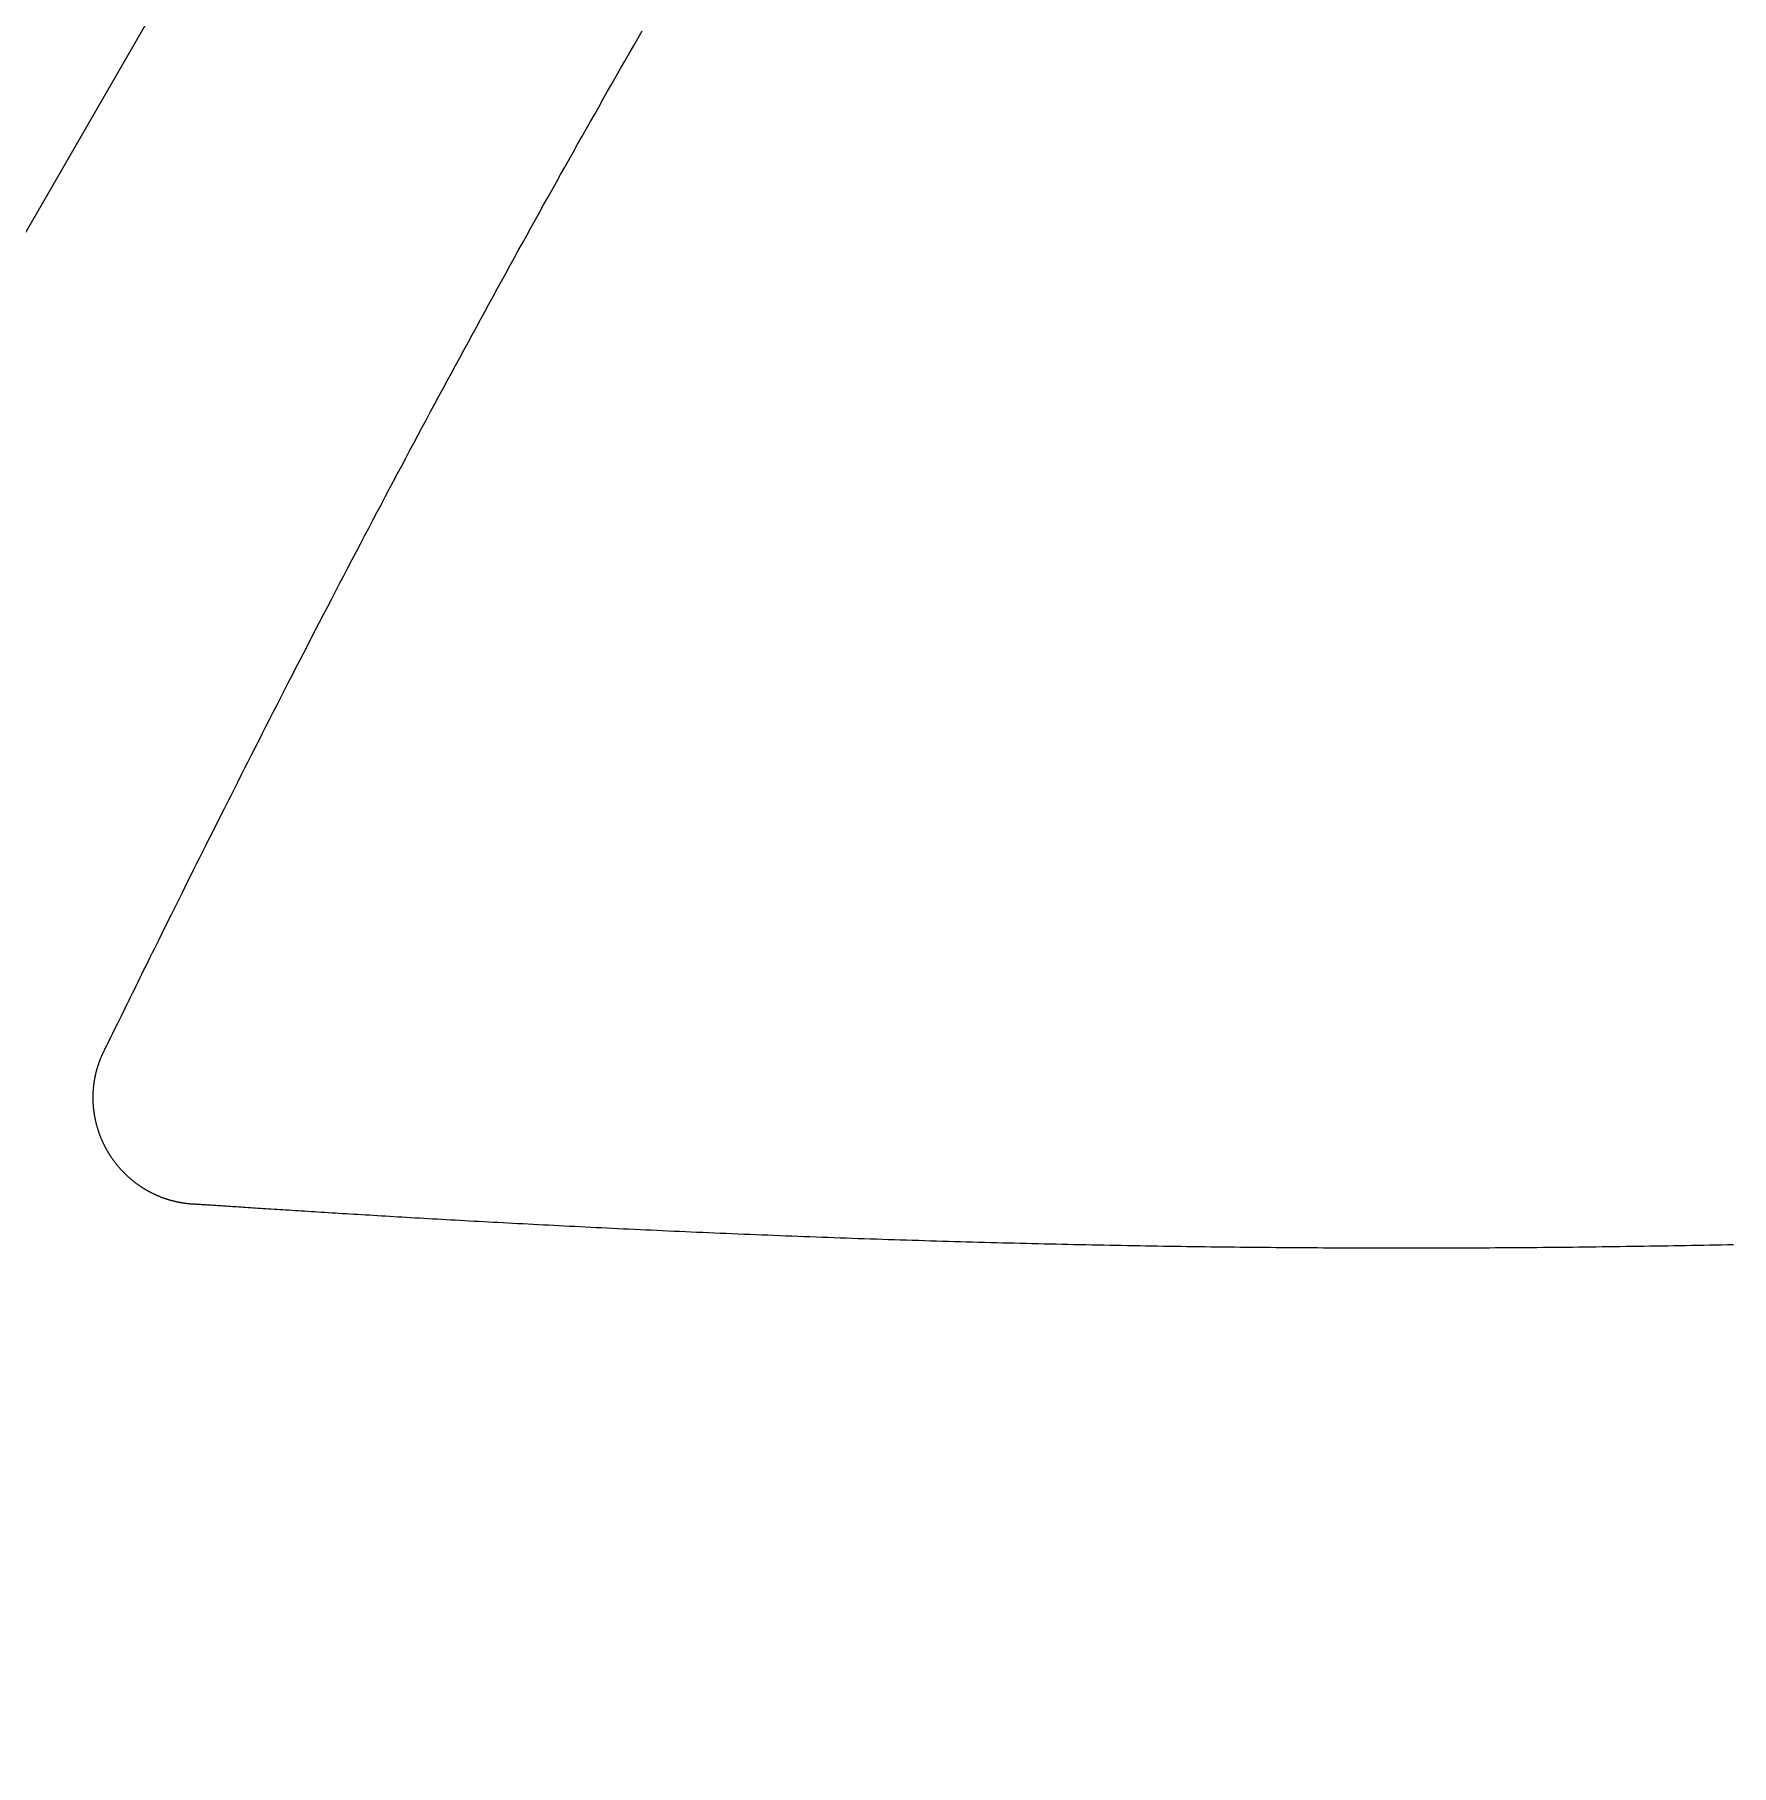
# Model space of a CAD drawing. Extents: x -3 to 136, y 0 to 121.
# Drawn here: x 20.54 to 36.79, y 29.74 to 46.32 of the extents above; entities that cross this region are included whole.
import ezdxf

# ---------------------------------------------------------------- set-up
doc = ezdxf.new("R2010")
doc.units = 0
doc.layers.get('0').update_dxf_attribs({"linetype": 'CONTINUOUS'})

msp = doc.modelspace()

# ---------------------------------------------------------------- linework, layer by layer
msp.add_lwpolyline([(69.26408, 119.9689, 0.57735027), (64.06792, 119.9689), (-2.59808, 4.5, 0.57735027), (0, 0), (133.332, 0, 0.57735027), (135.93008, 4.5)], format="xyb", close=True)
for points in [[(21.2085, 36.5919, 0), (21.2121, 36.599, 0), (21.2163, 36.6073, 0), (21.2211, 36.6167, 0), (21.2264, 36.6273, 0), (21.2322, 36.6391, 0), (21.2386, 36.652, 0), (21.2456, 36.6661, 0), (21.2531, 36.6812, 0), (21.2611, 36.6975, 0), (21.2697, 36.7149, 0), (21.2788, 36.7334, 0), (21.2885, 36.753, 0), (21.2986, 36.7736, 0), (21.3093, 36.7954, 0), (21.3205, 36.8182, 0), (21.3322, 36.842, 0), (21.3444, 36.8669, 0), (21.3572, 36.8928, 0), (21.3704, 36.9197, 0), (21.3841, 36.9476, 0), (21.3983, 36.9765, 0), (21.413, 37.0064, 0), (21.4282, 37.0373, 0), (21.4439, 37.0692, 0), (21.46, 37.1021, 0), (21.4766, 37.1358, 0), (21.4937, 37.1706, 0), (21.5113, 37.2062, 0), (21.5293, 37.2428, 0), (21.5477, 37.2803, 0), (21.5667, 37.3187, 0), (21.586, 37.358, 0), (21.6059, 37.3982, 0), (21.6261, 37.4393, 0), (21.6468, 37.4812, 0), (21.668, 37.524, 0), (21.6895, 37.5676, 0), (21.7115, 37.6121, 0), (21.7339, 37.6574, 0), (21.7567, 37.7035, 0), (21.78, 37.7504, 0), (21.8037, 37.7981, 0), (21.8277, 37.8466, 0), (21.8522, 37.8959, 0), (21.877, 37.9459, 0), (21.9023, 37.9967, 0), (21.928, 38.0483, 0), (21.954, 38.1006, 0), (21.9804, 38.1537, 0), (22.0072, 38.2074, 0), (22.0344, 38.2619, 0), (22.0619, 38.317, 0), (22.0899, 38.3729, 0), (22.1181, 38.4295, 0), (22.1468, 38.4867, 0), (22.1758, 38.5446, 0), (22.2051, 38.6031, 0), (22.2348, 38.6623, 0), (22.2649, 38.7221, 0), (22.2953, 38.7825, 0), (22.326, 38.8436, 0), (22.357, 38.9053, 0), (22.3884, 38.9675, 0), (22.4201, 39.0304, 0), (22.4521, 39.0938, 0), (22.4845, 39.1578, 0), (22.5171, 39.2223, 0), (22.5501, 39.2874, 0), (22.5834, 39.3531, 0), (22.6169, 39.4192, 0), (22.6508, 39.4859, 0), (22.685, 39.5531, 0), (22.7194, 39.6208, 0), (22.7542, 39.689, 0), (22.7892, 39.7577, 0), (22.8245, 39.8268, 0), (22.8601, 39.8964, 0), (22.8959, 39.9665, 0), (22.932, 40.037, 0), (22.9684, 40.1079, 0), (23.005, 40.1793, 0), (23.0419, 40.251, 0), (23.079, 40.3232, 0), (23.1164, 40.3958, 0), (23.154, 40.4687, 0), (23.1919, 40.542, 0), (23.23, 40.6157, 0), (23.2683, 40.6898, 0), (23.3069, 40.7642, 0), (23.3457, 40.8389, 0), (23.3847, 40.9139, 0), (23.4239, 40.9893, 0), (23.4631, 41.0647, 0), (23.5024, 41.14, 0), (23.5417, 41.2152, 0), (23.581, 41.2904, 0), (23.6204, 41.3655, 0), (23.6597, 41.4405, 0), (23.6991, 41.5155, 0), (23.7384, 41.5904, 0), (23.7778, 41.6652, 0), (23.8172, 41.74, 0), (23.8567, 41.8147, 0), (23.8961, 41.8893, 0), (23.9356, 41.9639, 0), (23.9751, 42.0384, 0), (24.0146, 42.1128, 0), (24.0541, 42.1872, 0), (24.0936, 42.2615, 0), (24.1332, 42.3358, 0), (24.1728, 42.41, 0), (24.2124, 42.4841, 0), (24.252, 42.5582, 0), (24.2917, 42.6322, 0), (24.3314, 42.7062, 0), (24.3711, 42.7801, 0), (24.4108, 42.854, 0), (24.4506, 42.9278, 0), (24.4904, 43.0016, 0), (24.5302, 43.0753, 0), (24.57, 43.1489, 0), (24.6099, 43.2226, 0), (24.6498, 43.2961, 0), (24.6897, 43.3696, 0), (24.7296, 43.4431, 0), (24.7696, 43.5165, 0), (24.8096, 43.5899, 0), (24.8497, 43.6632, 0), (24.8897, 43.7365, 0), (24.9298, 43.8098, 0), (24.97, 43.883, 0), (25.0101, 43.9561, 0), (25.0503, 44.0293, 0), (25.0906, 44.1023, 0), (25.1308, 44.1754, 0), (25.1711, 44.2484, 0), (25.2115, 44.3214, 0), (25.2519, 44.3943, 0), (25.2923, 44.4672, 0), (25.3327, 44.54, 0), (25.3732, 44.6129, 0), (25.4137, 44.6857, 0), (25.4543, 44.7584, 0), (25.4949, 44.8312, 0), (25.5355, 44.9039, 0), (25.5762, 44.9766, 0), (25.6169, 45.0492, 0), (25.6577, 45.1218, 0), (25.6985, 45.1944, 0), (25.7393, 45.267, 0), (25.7802, 45.3395, 0), (25.8212, 45.412, 0), (25.8621, 45.4845, 0), (25.9032, 45.557, 0), (25.9442, 45.6295, 0), (25.9853, 45.7019, 0), (26.0265, 45.7743, 0), (26.0677, 45.8467, 0), (26.1089, 45.919, 0), (26.1502, 45.9914, 0), (26.1916, 46.0637, 0), (26.2329, 46.1361, 0), (26.2744, 46.2084, 0), (26.3159, 46.2807, 0), (26.3574, 46.3529, 0)], [(22.0619, 35.1137, 0), (22.0574, 35.114, 0), (22.0529, 35.1142, 0), (22.0484, 35.1145, 0), (22.0439, 35.1148, 0), (22.0393, 35.1151, 0), (22.0348, 35.1155, 0), (22.0303, 35.1158, 0), (22.0258, 35.1162, 0), (22.0213, 35.1166, 0), (22.0168, 35.117, 0), (22.0123, 35.1175, 0), (22.0078, 35.1179, 0), (22.0033, 35.1184, 0), (21.9988, 35.1189, 0), (21.9943, 35.1195, 0), (21.9898, 35.12, 0), (21.9853, 35.1206, 0), (21.9808, 35.1212, 0), (21.9763, 35.1218, 0), (21.9718, 35.1224, 0), (21.9673, 35.1231, 0), (21.9629, 35.1237, 0), (21.9584, 35.1244, 0), (21.9539, 35.1251, 0), (21.9495, 35.1259, 0), (21.945, 35.1266, 0), (21.9405, 35.1274, 0), (21.9361, 35.1282, 0), (21.9316, 35.129, 0), (21.9272, 35.1298, 0), (21.9227, 35.1307, 0), (21.9183, 35.1316, 0), (21.9138, 35.1324, 0), (21.9094, 35.1334, 0), (21.905, 35.1343, 0), (21.9005, 35.1353, 0), (21.8961, 35.1362, 0), (21.8917, 35.1372, 0), (21.8873, 35.1382, 0), (21.8829, 35.1393, 0), (21.8785, 35.1403, 0), (21.8741, 35.1414, 0), (21.8697, 35.1425, 0), (21.8653, 35.1436, 0), (21.8609, 35.1448, 0), (21.8565, 35.1459, 0), (21.8521, 35.1471, 0), (21.8478, 35.1483, 0), (21.8434, 35.1495, 0), (21.839, 35.1507, 0), (21.8347, 35.152, 0), (21.8303, 35.1533, 0), (21.826, 35.1546, 0), (21.8217, 35.1559, 0), (21.8173, 35.1572, 0), (21.813, 35.1586, 0), (21.8087, 35.1599, 0), (21.8044, 35.1613, 0), (21.8001, 35.1627, 0), (21.7958, 35.1642, 0), (21.7915, 35.1656, 0), (21.7872, 35.1671, 0), (21.7829, 35.1686, 0), (21.7787, 35.1701, 0), (21.7744, 35.1716, 0), (21.7701, 35.1731, 0), (21.7659, 35.1747, 0), (21.7616, 35.1763, 0), (21.7574, 35.1779, 0), (21.7532, 35.1795, 0), (21.749, 35.1812, 0), (21.7448, 35.1828, 0), (21.7405, 35.1845, 0), (21.7364, 35.1862, 0), (21.7322, 35.1879, 0), (21.728, 35.1896, 0), (21.7238, 35.1914, 0), (21.7196, 35.1932, 0), (21.7155, 35.195, 0), (21.7113, 35.1968, 0), (21.7072, 35.1986, 0), (21.7031, 35.2004, 0), (21.6989, 35.2023, 0), (21.6948, 35.2042, 0), (21.6907, 35.2061, 0), (21.6866, 35.208, 0), (21.6825, 35.21, 0), (21.6784, 35.2119, 0), (21.6743, 35.2139, 0), (21.6703, 35.2159, 0), (21.6662, 35.2179, 0), (21.6622, 35.2199, 0), (21.6581, 35.222, 0), (21.6541, 35.224, 0), (21.6501, 35.2261, 0), (21.6461, 35.2282, 0), (21.642, 35.2304, 0), (21.6381, 35.2325, 0), (21.6341, 35.2347, 0), (21.6301, 35.2368, 0), (21.6261, 35.239, 0), (21.6222, 35.2412, 0), (21.6182, 35.2435, 0), (21.6143, 35.2457, 0), (21.6104, 35.248, 0), (21.6065, 35.2502, 0), (21.6026, 35.2525, 0), (21.5987, 35.2549, 0), (21.5948, 35.2572, 0), (21.5909, 35.2595, 0), (21.5871, 35.2619, 0), (21.5832, 35.2643, 0), (21.5794, 35.2667, 0), (21.5756, 35.2691, 0), (21.5717, 35.2715, 0), (21.5679, 35.274, 0), (21.5642, 35.2764, 0), (21.5604, 35.2789, 0), (21.5566, 35.2814, 0), (21.5529, 35.2839, 0), (21.5491, 35.2864, 0), (21.5454, 35.289, 0), (21.5417, 35.2916, 0), (21.5379, 35.2941, 0), (21.5342, 35.2967, 0), (21.5306, 35.2993, 0), (21.5269, 35.302, 0), (21.5232, 35.3046, 0), (21.5196, 35.3073, 0), (21.5159, 35.3099, 0), (21.5123, 35.3126, 0), (21.5087, 35.3153, 0), (21.5051, 35.3181, 0), (21.5015, 35.3208, 0), (21.4979, 35.3235, 0), (21.4944, 35.3263, 0), (21.4908, 35.3291, 0), (21.4873, 35.3319, 0), (21.4837, 35.3347, 0), (21.4802, 35.3376, 0), (21.4767, 35.3404, 0), (21.4732, 35.3433, 0), (21.4697, 35.3461, 0), (21.4663, 35.349, 0), (21.4628, 35.3519, 0), (21.4594, 35.3549, 0), (21.456, 35.3578, 0), (21.4525, 35.3608, 0), (21.4491, 35.3637, 0), (21.4458, 35.3667, 0), (21.4424, 35.3697, 0), (21.439, 35.3727, 0), (21.4357, 35.3758, 0), (21.4323, 35.3788, 0), (21.429, 35.3819, 0), (21.4257, 35.3849, 0), (21.4224, 35.388, 0), (21.4191, 35.3911, 0), (21.4159, 35.3943, 0), (21.4126, 35.3974, 0), (21.4094, 35.4005, 0), (21.4061, 35.4037, 0), (21.4029, 35.4069, 0), (21.3997, 35.4101, 0), (21.3965, 35.4133, 0), (21.3933, 35.4165, 0), (21.3902, 35.4197, 0), (21.387, 35.423, 0), (21.3839, 35.4262, 0), (21.3808, 35.4295, 0), (21.3777, 35.4328, 0), (21.3746, 35.4361, 0), (21.3715, 35.4394, 0), (21.3685, 35.4428, 0), (21.3654, 35.4461, 0), (21.3624, 35.4495, 0), (21.3594, 35.4529, 0), (21.3564, 35.4562, 0), (21.3534, 35.4596, 0), (21.3504, 35.4631, 0), (21.3474, 35.4665, 0), (21.3445, 35.4699, 0), (21.3416, 35.4734, 0), (21.3386, 35.4769, 0), (21.3357, 35.4803, 0), (21.3329, 35.4838, 0), (21.33, 35.4874, 0), (21.3271, 35.4909, 0), (21.3243, 35.4944, 0), (21.3215, 35.498, 0), (21.3187, 35.5015, 0), (21.3159, 35.5051, 0), (21.3131, 35.5087, 0), (21.3103, 35.5123, 0), (21.3076, 35.5159, 0), (21.3049, 35.5195, 0), (21.3022, 35.5231, 0), (21.2995, 35.5267, 0), (21.2968, 35.5304, 0), (21.2941, 35.534, 0), (21.2915, 35.5377, 0), (21.2889, 35.5414, 0), (21.2862, 35.5451, 0), (21.2837, 35.5488, 0), (21.2811, 35.5525, 0), (21.2785, 35.5562, 0), (21.276, 35.56, 0), (21.2734, 35.5637, 0), (21.2709, 35.5675, 0), (21.2684, 35.5713, 0), (21.266, 35.575, 0), (21.2635, 35.5788, 0), (21.2611, 35.5826, 0), (21.2586, 35.5864, 0), (21.2562, 35.5903, 0), (21.2538, 35.5941, 0), (21.2515, 35.5979, 0), (21.2491, 35.6018, 0), (21.2468, 35.6057, 0), (21.2444, 35.6095, 0), (21.2421, 35.6134, 0), (21.2398, 35.6173, 0), (21.2376, 35.6212, 0), (21.2353, 35.6251, 0), (21.2331, 35.629, 0), (21.2308, 35.633, 0), (21.2286, 35.6369, 0), (21.2264, 35.6409, 0), (21.2243, 35.6448, 0), (21.2221, 35.6488, 0), (21.22, 35.6528, 0), (21.2179, 35.6568, 0), (21.2158, 35.6608, 0), (21.2137, 35.6648, 0), (21.2116, 35.6688, 0), (21.2096, 35.6728, 0), (21.2075, 35.6768, 0), (21.2055, 35.6809, 0), (21.2035, 35.6849, 0), (21.2016, 35.689, 0), (21.1996, 35.6931, 0), (21.1977, 35.6971, 0), (21.1957, 35.7012, 0), (21.1938, 35.7053, 0), (21.1919, 35.7094, 0), (21.1901, 35.7136, 0), (21.1882, 35.7177, 0), (21.1864, 35.7218, 0), (21.1846, 35.7259, 0), (21.1828, 35.7301, 0), (21.181, 35.7342, 0), (21.1792, 35.7384, 0), (21.1775, 35.7426, 0), (21.1758, 35.7468, 0), (21.1741, 35.7509, 0), (21.1724, 35.7551, 0), (21.1707, 35.7593, 0), (21.1691, 35.7636, 0), (21.1674, 35.7678, 0), (21.1658, 35.772, 0), (21.1642, 35.7762, 0), (21.1626, 35.7805, 0), (21.1611, 35.7847, 0), (21.1595, 35.789, 0), (21.158, 35.7932, 0), (21.1565, 35.7975, 0), (21.155, 35.8018, 0), (21.1535, 35.8061, 0), (21.1521, 35.8104, 0), (21.1507, 35.8147, 0), (21.1493, 35.819, 0), (21.1479, 35.8233, 0), (21.1465, 35.8276, 0), (21.1451, 35.8319, 0), (21.1438, 35.8363, 0), (21.1425, 35.8406, 0), (21.1412, 35.845, 0), (21.1399, 35.8493, 0), (21.1386, 35.8537, 0), (21.1374, 35.858, 0), (21.1362, 35.8624, 0), (21.135, 35.8667, 0), (21.1338, 35.8711, 0), (21.1326, 35.8755, 0), (21.1315, 35.8799, 0), (21.1304, 35.8843, 0), (21.1293, 35.8886, 0), (21.1282, 35.893, 0), (21.1271, 35.8974, 0), (21.1261, 35.9018, 0), (21.1251, 35.9062, 0), (21.1241, 35.9106, 0), (21.1231, 35.9151, 0), (21.1221, 35.9195, 0), (21.1212, 35.9239, 0), (21.1202, 35.9283, 0), (21.1193, 35.9328, 0), (21.1184, 35.9372, 0), (21.1176, 35.9416, 0), (21.1167, 35.9461, 0), (21.1159, 35.9505, 0), (21.1151, 35.9549, 0), (21.1143, 35.9594, 0), (21.1135, 35.9638, 0), (21.1128, 35.9683, 0), (21.112, 35.9728, 0), (21.1113, 35.9772, 0), (21.1106, 35.9817, 0), (21.11, 35.9861, 0), (21.1093, 35.9906, 0), (21.1087, 35.9951, 0), (21.1081, 35.9996, 0), (21.1075, 36.004, 0), (21.1069, 36.0085, 0), (21.1064, 36.013, 0), (21.1058, 36.0175, 0), (21.1053, 36.022, 0), (21.1048, 36.0265, 0), (21.1044, 36.0309, 0), (21.1039, 36.0354, 0), (21.1035, 36.0399, 0), (21.1031, 36.0444, 0), (21.1027, 36.0489, 0), (21.1023, 36.0534, 0), (21.1019, 36.0579, 0), (21.1016, 36.0624, 0), (21.1013, 36.0669, 0), (21.101, 36.0714, 0), (21.1007, 36.0759, 0), (21.1005, 36.0805, 0), (21.1002, 36.085, 0), (21.1, 36.0895, 0), (21.0998, 36.094, 0), (21.0997, 36.0985, 0), (21.0995, 36.103, 0), (21.0994, 36.1075, 0), (21.0993, 36.112, 0), (21.0992, 36.1166, 0), (21.0991, 36.1211, 0), (21.099, 36.1256, 0), (21.099, 36.1301, 0), (21.099, 36.1346, 0), (21.099, 36.1392, 0), (21.099, 36.1437, 0), (21.0991, 36.1482, 0), (21.0991, 36.1527, 0), (21.0992, 36.1572, 0), (21.0993, 36.1618, 0), (21.0995, 36.1663, 0), (21.0996, 36.1708, 0), (21.0998, 36.1753, 0), (21.1, 36.1799, 0), (21.1002, 36.1844, 0), (21.1004, 36.1889, 0), (21.1006, 36.1934, 0), (21.1009, 36.1979, 0), (21.1012, 36.2025, 0), (21.1015, 36.207, 0), (21.1018, 36.2115, 0), (21.1022, 36.216, 0), (21.1026, 36.2205, 0), (21.103, 36.225, 0), (21.1034, 36.2296, 0), (21.1038, 36.2341, 0), (21.1043, 36.2386, 0), (21.1047, 36.2431, 0), (21.1052, 36.2476, 0), (21.1057, 36.2521, 0), (21.1063, 36.2566, 0), (21.1068, 36.2611, 0), (21.1074, 36.2656, 0), (21.108, 36.2701, 0), (21.1086, 36.2745, 0), (21.1092, 36.279, 0), (21.1099, 36.2835, 0), (21.1105, 36.288, 0), (21.1112, 36.2924, 0), (21.112, 36.2969, 0), (21.1127, 36.3014, 0), (21.1134, 36.3058, 0), (21.1142, 36.3103, 0), (21.115, 36.3147, 0), (21.1158, 36.3192, 0), (21.1166, 36.3236, 0), (21.1175, 36.328, 0), (21.1184, 36.3325, 0), (21.1193, 36.3369, 0), (21.1202, 36.3413, 0), (21.1211, 36.3457, 0), (21.122, 36.3502, 0), (21.123, 36.3546, 0), (21.124, 36.359, 0), (21.125, 36.3634, 0), (21.126, 36.3678, 0), (21.1271, 36.3722, 0), (21.1282, 36.3765, 0), (21.1293, 36.3809, 0), (21.1304, 36.3853, 0), (21.1315, 36.3897, 0), (21.1326, 36.394, 0), (21.1338, 36.3984, 0), (21.135, 36.4028, 0), (21.1362, 36.4071, 0), (21.1374, 36.4114, 0), (21.1387, 36.4158, 0), (21.1399, 36.4201, 0), (21.1412, 36.4244, 0), (21.1425, 36.4288, 0), (21.1439, 36.4331, 0), (21.1452, 36.4374, 0), (21.1466, 36.4417, 0), (21.1479, 36.446, 0), (21.1493, 36.4503, 0), (21.1508, 36.4545, 0), (21.1522, 36.4588, 0), (21.1537, 36.4631, 0), (21.1551, 36.4674, 0), (21.1566, 36.4716, 0), (21.1582, 36.4759, 0), (21.1597, 36.4801, 0), (21.1613, 36.4843, 0), (21.1628, 36.4886, 0), (21.1644, 36.4928, 0), (21.1661, 36.497, 0), (21.1677, 36.5012, 0), (21.1693, 36.5054, 0), (21.171, 36.5096, 0), (21.1727, 36.5138, 0), (21.1744, 36.518, 0), (21.1762, 36.5222, 0), (21.1779, 36.5263, 0), (21.1797, 36.5305, 0), (21.1815, 36.5346, 0), (21.1833, 36.5388, 0), (21.1851, 36.5429, 0), (21.1869, 36.547, 0), (21.1888, 36.5512, 0), (21.1907, 36.5553, 0), (21.1926, 36.5594, 0), (21.1945, 36.5635, 0), (21.1965, 36.5676, 0), (21.1984, 36.5716, 0), (21.2004, 36.5757, 0), (21.2024, 36.5798, 0), (21.2044, 36.5838, 0), (21.2065, 36.5879, 0), (21.2085, 36.5919, 0)], [(36.8093, 34.7254, 0), (36.752, 34.7242, 0), (36.6947, 34.723, 0), (36.6375, 34.7219, 0), (36.5803, 34.7207, 0), (36.5231, 34.7196, 0), (36.4659, 34.7185, 0), (36.4087, 34.7175, 0), (36.3516, 34.7164, 0), (36.2945, 34.7154, 0), (36.2373, 34.7144, 0), (36.1802, 34.7134, 0), (36.1231, 34.7125, 0), (36.066, 34.7115, 0), (36.009, 34.7106, 0), (35.9519, 34.7097, 0), (35.8949, 34.7089, 0), (35.8378, 34.708, 0), (35.7808, 34.7072, 0), (35.7238, 34.7064, 0), (35.6668, 34.7056, 0), (35.6098, 34.7048, 0), (35.5528, 34.7041, 0), (35.4959, 34.7034, 0), (35.4389, 34.7027, 0), (35.382, 34.702, 0), (35.325, 34.7014, 0), (35.2681, 34.7007, 0), (35.2112, 34.7001, 0), (35.1543, 34.6996, 0), (35.0974, 34.699, 0), (35.0405, 34.6985, 0), (34.9836, 34.6979, 0), (34.9268, 34.6974, 0), (34.8699, 34.697, 0), (34.813, 34.6965, 0), (34.7562, 34.6961, 0), (34.6994, 34.6957, 0), (34.6425, 34.6953, 0), (34.5857, 34.6949, 0), (34.5289, 34.6946, 0), (34.472, 34.6943, 0), (34.4152, 34.694, 0), (34.3584, 34.6937, 0), (34.3016, 34.6934, 0), (34.2448, 34.6932, 0), (34.188, 34.693, 0), (34.1312, 34.6928, 0), (34.0745, 34.6926, 0), (34.0177, 34.6925, 0), (33.9609, 34.6924, 0), (33.9041, 34.6923, 0), (33.8474, 34.6922, 0), (33.7906, 34.6921, 0), (33.7338, 34.6921, 0), (33.6771, 34.6921, 0), (33.6203, 34.6921, 0), (33.5635, 34.6921, 0), (33.5068, 34.6922, 0), (33.45, 34.6922, 0), (33.3933, 34.6923, 0), (33.3365, 34.6924, 0), (33.2797, 34.6926, 0), (33.223, 34.6927, 0), (33.1662, 34.6929, 0), (33.1095, 34.6931, 0), (33.0527, 34.6933, 0), (32.996, 34.6936, 0), (32.9392, 34.6939, 0), (32.8824, 34.6941, 0), (32.8257, 34.6945, 0), (32.7689, 34.6948, 0), (32.7121, 34.6951, 0), (32.6554, 34.6955, 0), (32.5986, 34.6959, 0), (32.5418, 34.6963, 0), (32.485, 34.6968, 0), (32.4282, 34.6973, 0), (32.3714, 34.6977, 0), (32.3146, 34.6982, 0), (32.2578, 34.6988, 0), (32.201, 34.6993, 0), (32.1442, 34.6999, 0), (32.0874, 34.7005, 0), (32.0306, 34.7011, 0), (31.9738, 34.7018, 0), (31.9169, 34.7024, 0), (31.8601, 34.7031, 0), (31.8032, 34.7038, 0), (31.7464, 34.7045, 0), (31.6895, 34.7053, 0), (31.6327, 34.706, 0), (31.5758, 34.7068, 0), (31.5189, 34.7076, 0), (31.462, 34.7085, 0), (31.4051, 34.7093, 0), (31.3482, 34.7102, 0), (31.2913, 34.7111, 0), (31.2343, 34.712, 0), (31.1774, 34.713, 0), (31.1204, 34.7139, 0), (31.0635, 34.7149, 0), (31.0065, 34.7159, 0), (30.9495, 34.717, 0), (30.8925, 34.718, 0), (30.8355, 34.7191, 0), (30.7785, 34.7202, 0), (30.7215, 34.7213, 0), (30.6644, 34.7224, 0), (30.6074, 34.7236, 0), (30.5503, 34.7248, 0), (30.4932, 34.726, 0), (30.4362, 34.7272, 0), (30.379, 34.7284, 0), (30.3219, 34.7297, 0), (30.2648, 34.731, 0), (30.2076, 34.7323, 0), (30.1505, 34.7336, 0), (30.0933, 34.735, 0), (30.0361, 34.7364, 0), (29.9789, 34.7378, 0), (29.9217, 34.7392, 0), (29.8644, 34.7406, 0), (29.8072, 34.7421, 0), (29.7499, 34.7436, 0), (29.6926, 34.7451, 0), (29.6353, 34.7466, 0), (29.578, 34.7481, 0), (29.5206, 34.7497, 0), (29.4633, 34.7513, 0), (29.4059, 34.7529, 0), (29.3485, 34.7545, 0), (29.2911, 34.7562, 0), (29.2337, 34.7579, 0), (29.1762, 34.7596, 0), (29.1187, 34.7613, 0), (29.0612, 34.763, 0), (29.0037, 34.7648, 0), (28.9462, 34.7666, 0), (28.8886, 34.7684, 0), (28.8311, 34.7702, 0), (28.7735, 34.7721, 0), (28.7158, 34.7739, 0), (28.6582, 34.7758, 0), (28.6005, 34.7777, 0), (28.5429, 34.7797, 0), (28.4851, 34.7816, 0), (28.4274, 34.7836, 0), (28.3697, 34.7856, 0), (28.3119, 34.7876, 0), (28.2541, 34.7897, 0), (28.1963, 34.7917, 0), (28.1384, 34.7938, 0), (28.0805, 34.7959, 0), (28.0226, 34.7981, 0), (27.9647, 34.8002, 0), (27.9068, 34.8024, 0), (27.8488, 34.8046, 0), (27.7908, 34.8068, 0), (27.7328, 34.809, 0), (27.6749, 34.8113, 0), (27.6172, 34.8135, 0), (27.5596, 34.8158, 0), (27.5022, 34.8181, 0), (27.445, 34.8204, 0), (27.3879, 34.8227, 0), (27.331, 34.8251, 0), (27.2742, 34.8274, 0), (27.2176, 34.8297, 0), (27.1612, 34.8321, 0), (27.1049, 34.8345, 0), (27.0488, 34.8369, 0), (26.9929, 34.8393, 0), (26.9372, 34.8417, 0), (26.8817, 34.8441, 0), (26.8263, 34.8465, 0), (26.7712, 34.849, 0), (26.7162, 34.8514, 0), (26.6614, 34.8539, 0), (26.6069, 34.8563, 0), (26.5525, 34.8588, 0), (26.4983, 34.8613, 0), (26.4443, 34.8637, 0), (26.3905, 34.8662, 0), (26.337, 34.8687, 0), (26.2836, 34.8712, 0), (26.2305, 34.8737, 0), (26.1775, 34.8762, 0), (26.1248, 34.8788, 0), (26.0723, 34.8813, 0), (26.0201, 34.8838, 0), (25.968, 34.8863, 0), (25.9162, 34.8889, 0), (25.8646, 34.8914, 0), (25.8133, 34.8939, 0), (25.7622, 34.8965, 0), (25.7113, 34.899, 0), (25.6606, 34.9015, 0), (25.6102, 34.9041, 0), (25.5601, 34.9066, 0), (25.5102, 34.9092, 0), (25.4605, 34.9117, 0), (25.4111, 34.9143, 0), (25.362, 34.9168, 0), (25.3131, 34.9194, 0), (25.2644, 34.9219, 0), (25.2161, 34.9244, 0), (25.168, 34.927, 0), (25.1201, 34.9295, 0), (25.0725, 34.932, 0), (25.0253, 34.9346, 0), (24.9782, 34.9371, 0), (24.9315, 34.9396, 0), (24.885, 34.9421, 0), (24.8388, 34.9447, 0), (24.7929, 34.9472, 0), (24.7473, 34.9497, 0), (24.702, 34.9522, 0), (24.657, 34.9547, 0), (24.6122, 34.9572, 0), (24.5678, 34.9596, 0), (24.5236, 34.9621, 0), (24.4798, 34.9646, 0), (24.4362, 34.967, 0), (24.393, 34.9695, 0), (24.3501, 34.9719, 0), (24.3075, 34.9744, 0), (24.2652, 34.9768, 0), (24.2232, 34.9792, 0), (24.1815, 34.9816, 0), (24.1402, 34.984, 0), (24.0992, 34.9864, 0), (24.0585, 34.9888, 0), (24.0181, 34.9911, 0), (23.9781, 34.9935, 0), (23.9384, 34.9958, 0), (23.899, 34.9982, 0), (23.86, 35.0005, 0), (23.8213, 35.0028, 0), (23.783, 35.0051, 0), (23.745, 35.0073, 0), (23.7074, 35.0096, 0), (23.6701, 35.0119, 0), (23.6331, 35.0141, 0), (23.5965, 35.0163, 0), (23.5603, 35.0185, 0), (23.5244, 35.0207, 0), (23.4889, 35.0229, 0), (23.4538, 35.025, 0), (23.419, 35.0272, 0), (23.3846, 35.0293, 0), (23.3506, 35.0314, 0), (23.317, 35.0335, 0), (23.2837, 35.0356, 0), (23.2508, 35.0376, 0), (23.2183, 35.0396, 0), (23.1862, 35.0416, 0), (23.1544, 35.0436, 0), (23.1231, 35.0456, 0), (23.0921, 35.0476, 0), (23.0616, 35.0495, 0), (23.0314, 35.0514, 0), (23.0017, 35.0533, 0), (22.9723, 35.0552, 0), (22.9434, 35.057, 0), (22.9148, 35.0588, 0), (22.8867, 35.0606, 0), (22.859, 35.0624, 0), (22.8317, 35.0642, 0), (22.8048, 35.0659, 0), (22.7783, 35.0676, 0), (22.7523, 35.0693, 0), (22.7266, 35.0709, 0), (22.7015, 35.0726, 0), (22.6767, 35.0742, 0), (22.6524, 35.0758, 0), (22.6285, 35.0773, 0), (22.605, 35.0788, 0), (22.582, 35.0803, 0), (22.5594, 35.0818, 0), (22.5373, 35.0833, 0), (22.5156, 35.0847, 0), (22.4944, 35.0861, 0), (22.4736, 35.0874, 0), (22.4533, 35.0888, 0), (22.4334, 35.0901, 0), (22.414, 35.0913, 0), (22.395, 35.0926, 0), (22.3765, 35.0938, 0), (22.3585, 35.095, 0), (22.341, 35.0961, 0), (22.3239, 35.0972, 0), (22.3073, 35.0983, 0), (22.2912, 35.0994, 0), (22.2755, 35.1004, 0), (22.2603, 35.1014, 0), (22.2457, 35.1024, 0), (22.2315, 35.1033, 0), (22.2178, 35.1042, 0), (22.2045, 35.105, 0), (22.1918, 35.1058, 0), (22.1796, 35.1066, 0), (22.1679, 35.1074, 0), (22.1566, 35.1081, 0), (22.1459, 35.1088, 0), (22.1357, 35.1094, 0), (22.126, 35.11, 0), (22.1168, 35.1106, 0), (22.1081, 35.1111, 0), (22.1, 35.1116, 0), (22.0923, 35.1121, 0), (22.0852, 35.1125, 0), (22.0786, 35.1128, 0), (22.0725, 35.1132, 0), (22.067, 35.1135, 0), (22.0619, 35.1137, 0)]]:
    msp.add_polyline3d(points)

doc.saveas('drawing.dxf')
